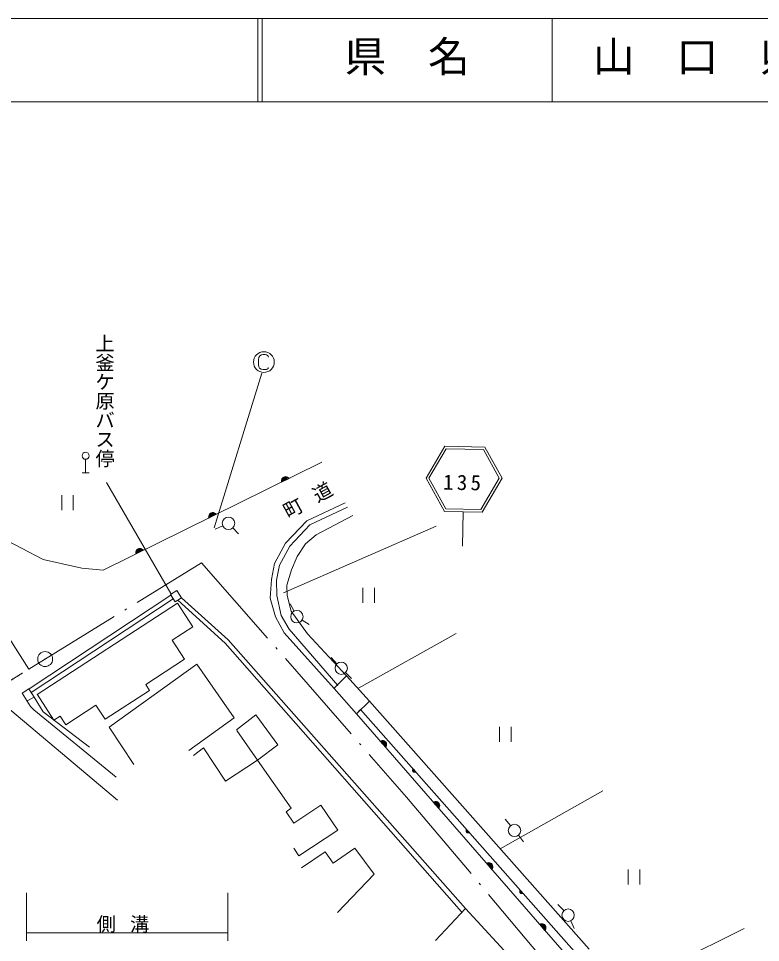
# Model space of a CAD drawing. Units: millimetres, scale not verified. Extents: x -625 to 705456, y -625 to 360858.
# Drawn here: x 294510 to 383423, y 250095 to 360858 of the extents above; entities that cross this region are included whole.
import ezdxf
from ezdxf.enums import TextEntityAlignment as Align

# ---------------------------------------------------------------- set-up
doc = ezdxf.new("R2010")
doc.units = ezdxf.units.MM
doc.header["$LTSCALE"] = 1000
doc.linetypes.add('LONG_DASHED_DOTTED', pattern=[15.25, 12, -1.5, 0.25, -1.5])
doc.layers.add('S-SUV', color=7, linetype='Continuous', lineweight=13)
doc.styles.add('@ＭＳ ゴシック', font='')
doc.styles.add('ＭＳ ゴシック', font='')
doc.styles.get('@ＭＳ ゴシック').set_extended_font_data('@MS Gothic')
doc.styles.get('ＭＳ ゴシック').set_extended_font_data('MS Gothic')

msp = doc.modelspace()

# ---------------------------------------------------------------- linework, layer by layer
at = {"layer": 'S-SUV'}
for p, q in [((705456, 360858), (65456, 360858)), ((323206, 360858), (323206, 350858)), ((323706, 360858), (323706, 350858)), ((358456, 360858), (358456, 350858)), ((65456, 350858), (705456, 350858)), ((323309, 320228), (323259, 319978)), ((323428, 320403), (323309, 320228)), ((323628, 320540), (323428, 320403)), ((323822, 320578), (323628, 320540)), ((324065, 320578), (323822, 320578)), ((324209, 320540), (324065, 320578)), ((324328, 320471), (324209, 320540)), ((324415, 320384), (324328, 320471)), ((324465, 320265), (324415, 320384)), ((323259, 319978), (323259, 319365)), ((323259, 319365), (323309, 319103)), ((323309, 319103), (323403, 318946)), ((324409, 318921), (324447, 319009)), ((323675, 318336), (317948, 299799)), ((323403, 318946), (323584, 318815)), ((323584, 318815), (323809, 318765)), ((323809, 318765), (324047, 318765)), ((324047, 318765), (324228, 318784)), ((324228, 318784), (324322, 318840)), ((324322, 318840), (324409, 318921)), ((343351, 305758), (345584, 309590)), ((345754, 309286), (343696, 305754)), ((350406, 309489), (345584, 309590)), ((350227, 309193), (345754, 309286)), ((352112, 305768), (350227, 309193)), ((350406, 309489), (352457, 305763)), ((279140, 308816), (295747, 282881)), ((302553, 308020), (302553, 306376)), ((304669, 294744), (330851, 307662)), ((302128, 306376), (302972, 306376)), ((326836, 305820), (326029, 305422)), ((326034, 305354), (326886, 305775)), ((326035, 305494), (326772, 305858)), ((326936, 305730), (326039, 305287)), ((326704, 305894), (326052, 305572)), ((326071, 305663), (326143, 305765)), ((326078, 305655), (326621, 305923)), ((326143, 305765), (326232, 305851)), ((326488, 305927), (326153, 305762)), ((326232, 305851), (326371, 305919)), ((326371, 305919), (326493, 305938)), ((326493, 305938), (326618, 305933)), ((326618, 305933), (326755, 305877)), ((326755, 305877), (326851, 305816)), ((326851, 305816), (326936, 305730)), ((345543, 301775), (343351, 305758)), ((343696, 305754), (345722, 302072)), ((349907, 301984), (352112, 305768)), ((352457, 305763), (350077, 301681)), ((312779, 291920), (305038, 305234)), ((326024, 305408), (326033, 305521)), ((326039, 305287), (326024, 305408)), ((326033, 305521), (326071, 305663)), ((299684, 303729), (299684, 301929)), ((301066, 301929), (301066, 303729)), ((329068, 300647), (333673, 302814)), ((318108, 301514), (317301, 301116)), ((317305, 301215), (317344, 301357)), ((317307, 301188), (318045, 301552)), ((317307, 301048), (318159, 301469)), ((318209, 301424), (317312, 300981)), ((317977, 301588), (317325, 301266)), ((317344, 301357), (317416, 301459)), ((317351, 301349), (317893, 301617)), ((317416, 301459), (317505, 301545)), ((317760, 301621), (317426, 301456)), ((317505, 301545), (317644, 301614)), ((317644, 301614), (317766, 301632)), ((317766, 301632), (317891, 301627)), ((317891, 301627), (318027, 301571)), ((318027, 301571), (318124, 301510)), ((318124, 301510), (318209, 301424)), ((333929, 302271), (329425, 300151)), ((345543, 301775), (350077, 301681)), ((345722, 302072), (349907, 301984)), ((347810, 301728), (347724, 297606)), ((317297, 301102), (317305, 301215)), ((317312, 300981), (317297, 301102)), ((326514, 297977), (329068, 300647)), ((334563, 301266), (330191, 298983)), ((318986, 300045), (318071, 299641)), ((320182, 299798), (320861, 299064)), ((326262, 291993), (344545, 300011)), ((329425, 300151), (327004, 297620)), ((292230, 298737), (297448, 296007)), ((325199, 295539), (326514, 297977)), ((330191, 298983), (328914, 297899)), ((308569, 296796), (308578, 296909)), ((309381, 297208), (308574, 296810)), ((308578, 296909), (308617, 297051)), ((308579, 296743), (309431, 297163)), ((308580, 296882), (309318, 297246)), ((309481, 297118), (308584, 296675)), ((309250, 297282), (308597, 296960)), ((308617, 297051), (308689, 297153)), ((308623, 297043), (309166, 297311)), ((308689, 297153), (308778, 297239)), ((309033, 297315), (308699, 297150)), ((308778, 297239), (308917, 297308)), ((308917, 297308), (309038, 297326)), ((309038, 297326), (309164, 297321)), ((309164, 297321), (309300, 297265)), ((309300, 297265), (309397, 297204)), ((309397, 297204), (309481, 297118)), ((327004, 297620), (325769, 295333)), ((328914, 297899), (327907, 296351)), ((297448, 296007), (302120, 294975)), ((308584, 296675), (308569, 296796)), ((327907, 296351), (327211, 294765)), ((302120, 294975), (304669, 294744)), ((324812, 293604), (325199, 295539)), ((325769, 295333), (325408, 293524)), ((327211, 294765), (326669, 292946)), ((324657, 291360), (324812, 293604)), ((325408, 293524), (325470, 291708)), ((326669, 292946), (326708, 291708)), ((335768, 292598), (335768, 290798)), ((337149, 290798), (337149, 292598)), ((295773, 280499), (312777, 291730)), ((296049, 280082), (313048, 291310)), ((313478, 292291), (312727, 291806)), ((312727, 291806), (313298, 290922)), ((313298, 290922), (314049, 291407)), ((314049, 291407), (313478, 292291)), ((314030, 291394), (319616, 286360)), ((325315, 289115), (324657, 291360)), ((325470, 291708), (325973, 289309)), ((326708, 291708), (327172, 289812)), ((296737, 279836), (313550, 290766)), ((313550, 290766), (315382, 287947)), ((313602, 291118), (319294, 285988)), ((327524, 289815), (327059, 290700)), ((326360, 287219), (325315, 289115)), ((325973, 289309), (326940, 287645)), ((327172, 289812), (329146, 287103)), ((328507, 288750), (329353, 288216)), ((315382, 287947), (312909, 286339)), ((332319, 280524), (326360, 287219)), ((326940, 287645), (332767, 280923)), ((329146, 287103), (333828, 282063)), ((335240, 280572), (346948, 287147)), ((312909, 286339), (314398, 284048)), ((319294, 285988), (347609, 253781)), ((319616, 286360), (348060, 254177)), ((314398, 284048), (309751, 281026)), ((332665, 283516), (331976, 284241)), ((305391, 275907), (315900, 283479)), ((315900, 283479), (320358, 277015)), ((333828, 282063), (332319, 280593)), ((333712, 282442), (334420, 281735)), ((336576, 279045), (333828, 282063)), ((294945, 279978), (295768, 280513)), ((295768, 280513), (296380, 279519)), ((310210, 280320), (304884, 276858)), ((309751, 281026), (310210, 280320)), ((332319, 280524), (335002, 277526)), ((295947, 278400), (294945, 279978)), ((295531, 279055), (296380, 279519)), ((296380, 279519), (297471, 277739)), ((298762, 276749), (296737, 279864)), ((292943, 278461), (306391, 267151)), ((296350, 277997), (295947, 278400)), ((303786, 278547), (300168, 276195)), ((304884, 276858), (303786, 278547)), ((335002, 277526), (336576, 279045)), ((335002, 277526), (335489, 278040)), ((335489, 278040), (361367, 248727)), ((336576, 279045), (362911, 249318)), ((306223, 269904), (296350, 277997)), ((297471, 277739), (303000, 273511)), ((299497, 277227), (298762, 276749)), ((300168, 276195), (299497, 277227)), ((320358, 277015), (314940, 273114)), ((320624, 275607), (322946, 277403)), ((322946, 277403), (325577, 273799)), ((360448, 248243), (335002, 277526)), ((308325, 271437), (305391, 275907)), ((352158, 275963), (352158, 274163)), ((353540, 274163), (353540, 275963)), ((323138, 271970), (320667, 275519)), ((325577, 273799), (323138, 271970)), ((337854, 274243), (337967, 274288)), ((338510, 273488), (337854, 274243)), ((337918, 274265), (338541, 273548)), ((337967, 274288), (338079, 274308)), ((338572, 273608), (337982, 274287)), ((338053, 274300), (338593, 273679)), ((338079, 274308), (338226, 274307)), ((338611, 273754), (338133, 274303)), ((338220, 274299), (338617, 273842)), ((338226, 274307), (338343, 274263)), ((338587, 273972), (338342, 274253)), ((338343, 274263), (338449, 274199)), ((338449, 274199), (338550, 274082)), ((338573, 273592), (338510, 273488)), ((338550, 274082), (338599, 273969)), ((338607, 273701), (338573, 273592)), ((338599, 273969), (338626, 273847)), ((338626, 273847), (338607, 273701)), ((315487, 272513), (316662, 273422)), ((316662, 273422), (319319, 269435)), ((319319, 269435), (323138, 271970)), ((323138, 271970), (327199, 266181)), ((341727, 270730), (341736, 270803)), ((341741, 270669), (341727, 270730)), ((341932, 270505), (341732, 270732)), ((341735, 270776), (341975, 270504)), ((341736, 270803), (341753, 270857)), ((341766, 270612), (341741, 270669)), ((342015, 270506), (341743, 270814)), ((341747, 270667), (341871, 270528)), ((341753, 270857), (341784, 270910)), ((341753, 270849), (342051, 270512)), ((341817, 270554), (341766, 270612)), ((342083, 270523), (341769, 270880)), ((341784, 270910), (342115, 270535)), ((341870, 270522), (341817, 270554)), ((341929, 270501), (341870, 270522)), ((342003, 270501), (341929, 270501)), ((342058, 270512), (342003, 270501)), ((342115, 270535), (342058, 270512)), ((352229, 261336), (364530, 268292)), ((344216, 266922), (344329, 266967)), ((344280, 266944), (344903, 266227)), ((344329, 266967), (344441, 266988)), ((344934, 266287), (344343, 266966)), ((344415, 266979), (344955, 266358)), ((344441, 266988), (344587, 266986)), ((344972, 266433), (344495, 266982)), ((344582, 266978), (344978, 266521)), ((344587, 266986), (344705, 266943)), ((344705, 266943), (344810, 266879)), ((327199, 266181), (326584, 265771)), ((327498, 264400), (330755, 266571)), ((330755, 266571), (332759, 263565)), ((344872, 266167), (344216, 266922)), ((344949, 266651), (344704, 266932)), ((344810, 266879), (344912, 266762)), ((344934, 266271), (344872, 266167)), ((344912, 266762), (344961, 266648)), ((344969, 266380), (344934, 266271)), ((344961, 266648), (344988, 266526)), ((344988, 266526), (344969, 266380)), ((326584, 265771), (327498, 264400)), ((353457, 264102), (352809, 264863)), ((348172, 263587), (348202, 263639)), ((348202, 263639), (348533, 263264)), ((332759, 263565), (328121, 260472)), ((348146, 263459), (348155, 263532)), ((348160, 263398), (348146, 263459)), ((348351, 263235), (348150, 263462)), ((348153, 263506), (348394, 263233)), ((348155, 263532), (348172, 263587)), ((348185, 263342), (348160, 263398)), ((348434, 263235), (348162, 263543)), ((348166, 263397), (348289, 263257)), ((348172, 263579), (348470, 263242)), ((348236, 263284), (348185, 263342)), ((348501, 263253), (348187, 263609)), ((348289, 263252), (348236, 263284)), ((348348, 263231), (348289, 263252)), ((348421, 263231), (348348, 263231)), ((348477, 263241), (348421, 263231)), ((348533, 263264), (348477, 263241)), ((354412, 262945), (355037, 262164)), ((328121, 260472), (327500, 261402)), ((332206, 259601), (334814, 261404)), ((334814, 261404), (337114, 258290)), ((328439, 259038), (331252, 260982)), ((331252, 260982), (332206, 259601)), ((350578, 259601), (350691, 259647)), ((351234, 258847), (350578, 259601)), ((350641, 259624), (351265, 258906)), ((350691, 259647), (350802, 259667)), ((351295, 258966), (350705, 259646)), ((350777, 259658), (351316, 259038)), ((350802, 259667), (350949, 259666)), ((351334, 259113), (350857, 259662)), ((350943, 259657), (351340, 259201)), ((350949, 259666), (351067, 259622)), ((351310, 259330), (351066, 259612)), ((351067, 259622), (351172, 259558)), ((351172, 259558), (351274, 259441)), ((351274, 259441), (351322, 259328)), ((351322, 259328), (351349, 259205)), ((351349, 259205), (351330, 259060)), ((337114, 258290), (332727, 253683)), ((351296, 258950), (351234, 258847)), ((351330, 259060), (351296, 258950)), ((367570, 258839), (367570, 257039)), ((368951, 257039), (368951, 258839)), ((295484, 256044), (295484, 250301)), ((319586, 256044), (319586, 250301)), ((354564, 256189), (354573, 256262)), ((354578, 256128), (354564, 256189)), ((354769, 255965), (354569, 256191)), ((354572, 256235), (354813, 255963)), ((354573, 256262), (354590, 256317)), ((354603, 256071), (354578, 256128)), ((354853, 255965), (354580, 256273)), ((354585, 256127), (354708, 255987)), ((354590, 256317), (354621, 256369)), ((354591, 256309), (354888, 255971)), ((354655, 256013), (354603, 256071)), ((354920, 255983), (354606, 256339)), ((354621, 256369), (354952, 255994)), ((354707, 255982), (354655, 256013)), ((354766, 255960), (354707, 255982)), ((354840, 255960), (354766, 255960)), ((354895, 255971), (354840, 255960)), ((354952, 255994), (354895, 255971)), ((344488, 250337), (348060, 254177)), ((348060, 254177), (356283, 245293)), ((359845, 253917), (359148, 254635)), ((360675, 252695), (361085, 251783)), ((356940, 252281), (357053, 252326)), ((357596, 251526), (356940, 252281)), ((357003, 252303), (357626, 251586)), ((357053, 252326), (357164, 252347)), ((357657, 251646), (357067, 252325)), ((357139, 252338), (357678, 251717)), ((357164, 252347), (357311, 252345)), ((357696, 251792), (357218, 252341)), ((357305, 252337), (357702, 251880)), ((357311, 252345), (357428, 252302)), ((357428, 252302), (357534, 252237)), ((357672, 252010), (357428, 252291)), ((357534, 252237), (357635, 252120)), ((357658, 251630), (357596, 251526)), ((357635, 252120), (357684, 252007)), ((357692, 251739), (357658, 251630)), ((357684, 252007), (357711, 251885)), ((357711, 251885), (357692, 251739)), ((366846, 244560), (381481, 251771)), ((295484, 251243), (319586, 251243))]:
    msp.add_line(p, q, dxfattribs=at)
at = {"layer": 'S-SUV', "linetype": 'LONG_DASHED_DOTTED'}
for p, q in [((295747, 282881), (316438, 295596)), ((316438, 295596), (341010, 267536)), ((341010, 267536), (360250, 244675))]:
    msp.add_line(p, q, dxfattribs=at)
at = {"layer": 'S-SUV'}
for centre, radius in [((323915, 319671), 1244), ((302553, 308438), 419), ((319672, 300348), 746), ((327873, 289151), 746), ((297705, 284067), 896), ((297705, 284067), 27), ((333182, 282973), 746), ((353944, 263530), 746), ((360367, 253379), 746)]:
    msp.add_circle(centre, radius, dxfattribs=at)
at = {"layer": 'S-SUV', "linetype": 'LONG_DASHED_DOTTED'}
msp.add_arc((233720, 379454), 114777, 273.43349, 302.71184, dxfattribs=at)

# ---------------------------------------------------------------- texts
at = {"layer": 'S-SUV', "style": 'ＭＳ ゴシック'}
for s, p in [('県\u3000名', (333581, 353358)), ('山\u3000口\u3000県', (363331, 353358))]:
    msp.add_text(s, height=3666, dxfattribs=at).set_placement(p, align=Align.BOTTOM_LEFT)
at = {"layer": 'S-SUV', "style": '@ＭＳ ゴシック'}
msp.add_text('上釜ケ原バス停', height=1686, rotation=270, dxfattribs=at).set_placement((303506, 323073), align=Align.BOTTOM_LEFT)
at = {"layer": 'S-SUV', "attachment_point": 7, "style": 'ＭＳ ゴシック'}
for s, insert, char_height, rotation in [('\\T1.32;135', (345376, 304347), 1833, 358.9), ('\\T1.74;町道', (326921, 300715), 1686, 28.8)]:
    msp.add_mtext(s, dxfattribs=dict(at, insert=insert, char_height=char_height, rotation=rotation))
at = {"layer": 'S-SUV', "insert": (303873, 251274), "char_height": 1686, "attachment_point": 7, "style": 'ＭＳ ゴシック'}
msp.add_mtext('\\T1.74;側溝', dxfattribs=at)

doc.saveas('drawing.dxf')
